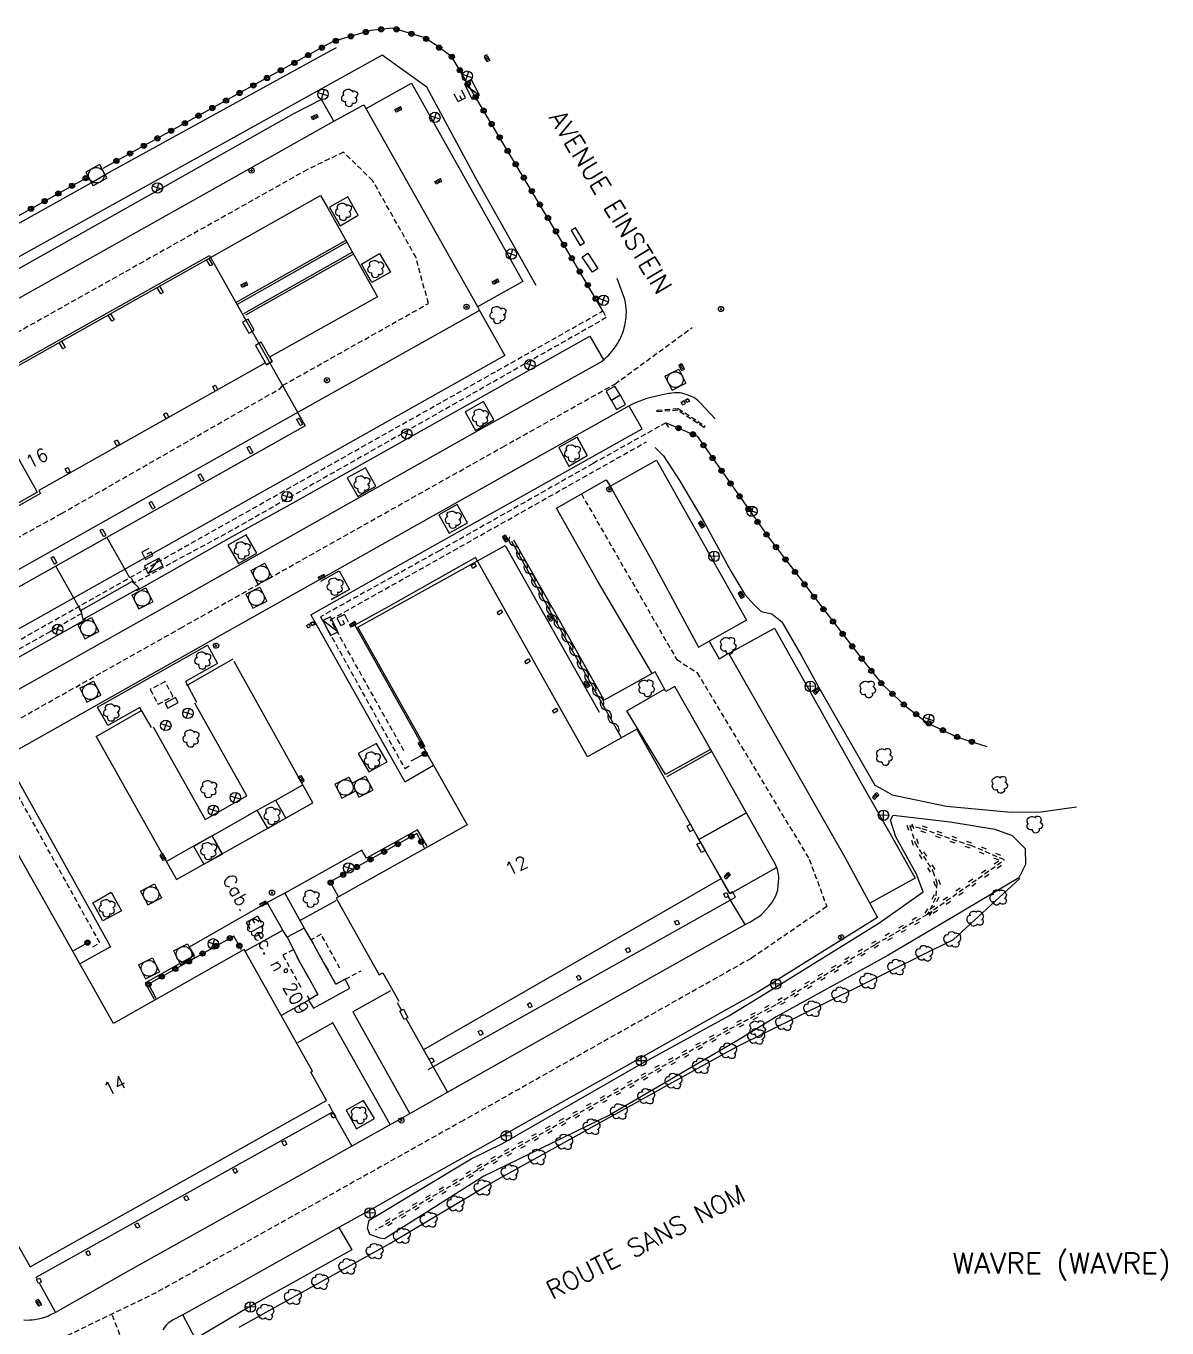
# Model space of a CAD drawing. Header units: millimetres. Extents: x 165000 to 165965, y 157641 to 157943.
# Drawn here: x 165322.6 to 165432.1, y 157757.3 to 157882.2 of the extents above; entities that cross this region are included whole.
import ezdxf
from ezdxf.enums import TextEntityAlignment as Align

# ---------------------------------------------------------------- set-up
doc = ezdxf.new("R2010")
doc.units = ezdxf.units.MM
doc.linetypes.add('DASHED', pattern=[0.75, 0.5, -0.25])
doc.layers.get('0').update_dxf_attribs({"linetype": 'CONTINUOUS'})
for name, color, linetype in [('W0001', 6, 'DASHED'), ('W0006', 2, 'CONTINUOUS'), ('W0008', 7, 'CONTINUOUS'), ('W0014', 7, 'CONTINUOUS'), ('W0015', 2, 'CONTINUOUS'), ('W0017', 7, 'CONTINUOUS'), ('W0100', 7, 'CONTINUOUS'), ('W0101', 7, 'CONTINUOUS'), ('W0105', 7, 'CONTINUOUS'), ('W0106', 7, 'CONTINUOUS'), ('W0112', 1, 'DASHED'), ('W0113', 2, 'DASHED'), ('W0211', 2, 'CONTINUOUS'), ('W0212', 2, 'CONTINUOUS'), ('W0213', 2, 'CONTINUOUS'), ('W0220', 5, 'DASHED'), ('W0221', 2, 'CONTINUOUS'), ('W0300', 7, 'CONTINUOUS'), ('W0302', 3, 'CONTINUOUS'), ('W0310', 3, 'CONTINUOUS'), ('W0322', 7, 'CONTINUOUS'), ('W0400', 7, 'CONTINUOUS'), ('W0420', 7, 'CONTINUOUS'), ('W0421', 7, 'CONTINUOUS'), ('W0425', 7, 'CONTINUOUS'), ('W0430', 7, 'CONTINUOUS'), ('W0431', 7, 'CONTINUOUS'), ('W0432', 7, 'CONTINUOUS'), ('W0469', 7, 'CONTINUOUS'), ('W0856', 7, 'CONTINUOUS'), ('W0980', 7, 'CONTINUOUS'), ('W0989', 7, 'CONTINUOUS'), ('W0991', 7, 'CONTINUOUS')]:
    doc.layers.add(name, color=color, linetype=linetype)
doc.styles.get("Standard").update_dxf_attribs({"font": 'romans.shx', "width": 0.85})

# ---------------------------------------------------------------- blocks, each defined once
blk = doc.blocks.new('T420')
for p, q in [((0.75, 0.75), (-0.75, 0.75)), ((-0.75, 0.75), (-0.75, -0.75)), ((0.75, 0.75), (0.75, -0.75)), ((0.75, -0.75), (-0.75, -0.75))]:
    blk.add_line(p, q)
blk.add_ellipse((0, 0), major_axis=(-0.53, 0.53), ratio=1, start_param=3.926991, end_param=10.210176)
blk = doc.blocks.new('T856')
for p, q in [((-0.125, 0), (0.125, 0)), ((0, 0.125), (0, -0.125))]:
    blk.add_line(p, q)
blk.add_ellipse((0, 0), major_axis=(-0.177, 0.177), ratio=1, start_param=3.9269908, end_param=10.2101761)
blk = doc.blocks.new('T300')
for p, q in [((-0.8, 0.51), (-0.86, 0.34)), ((-0.86, 0.34), (-0.86, 0.17)), ((-0.86, 0.17), (-0.74, 0.06)), ((-0.69, 0.63), (-0.8, 0.51)), ((-0.8, -0.06), (-0.74, 0.06)), ((-0.74, 0.06), (-0.69, 0.11)), ((-0.57, 0.69), (-0.69, 0.63)), ((-0.46, 0.69), (-0.57, 0.69)), ((-0.29, 0.63), (-0.46, 0.69)), ((-0.29, 0.63), (-0.17, 0.74)), ((-0.23, 0.57), (-0.29, 0.63)), ((-0.17, 0.74), (-0.06, 0.8)), ((-0.06, 0.8), (0.06, 0.8)), ((0.06, 0.8), (0.23, 0.74)), ((0.23, 0.74), (0.34, 0.63)), ((0.34, 0.63), (0.4, 0.51)), ((0.46, 0.46), (0.34, 0.46)), ((0.4, 0.51), (0.4, 0.46)), ((0.57, 0.4), (0.46, 0.46)), ((0.57, 0.4), (0.69, 0.29)), ((0.69, 0.29), (0.74, 0.17)), ((0.74, 0.06), (0.69, -0.17)), ((0.74, 0.17), (0.74, 0.06)), ((-0.8, -0.17), (-0.8, -0.06)), ((-0.8, -0.23), (-0.8, -0.17)), ((-0.74, -0.34), (-0.8, -0.23)), ((-0.69, -0.4), (-0.74, -0.34)), ((-0.51, -0.46), (-0.69, -0.4)), ((-0.4, -0.46), (-0.51, -0.46)), ((-0.4, -0.46), (-0.34, -0.46)), ((-0.34, -0.46), (-0.34, -0.4)), ((-0.34, -0.51), (-0.34, -0.46)), ((-0.29, -0.63), (-0.34, -0.51)), ((-0.17, -0.74), (-0.29, -0.63)), ((-0.06, -0.8), (-0.17, -0.74)), ((0.06, -0.8), (-0.06, -0.8)), ((0.17, -0.74), (0.06, -0.8)), ((0.23, -0.69), (0.17, -0.74)), ((0.29, -0.46), (0.23, -0.46)), ((0.29, -0.63), (0.23, -0.69)), ((0.46, -0.4), (0.29, -0.46)), ((0.34, -0.51), (0.29, -0.63)), ((0.34, -0.51), (0.34, -0.46)), ((0.57, -0.34), (0.46, -0.4)), ((0.63, -0.29), (0.57, -0.34)), ((0.69, -0.17), (0.63, -0.29))]:
    blk.add_line(p, q)
blk = doc.blocks.new('T432')
at = {"flags": 128}
for points in [[(-0.4, 2.1), (-0.4, 1.3)], [(-0.4, 1.3), (0.4, 1.3)], [(-0.39, 2.1), (0.41, 2.1)], [(0, 1.7), (0.4, 1.7)], [(0.4, 1.3), (0.4, 1.7)], [(0.8, 0.8), (-0.8, 0.8)], [(-0.8, 0.8), (-0.8, 0)], [(0.8, 0.8), (-0.8, 0)], [(-0.8, 0), (0.8, 0)], [(0.8, 0), (0.8, 0.8)]]:
    blk.add_lwpolyline(points, dxfattribs=at)
blk = doc.blocks.new('T400')
for p, q in [((-0.15, 0.3), (0.15, 0.3)), ((-0.15, -0.25), (-0.15, 0.3)), ((-0.15, 0.15), (0.15, 0.15)), ((-0.15, 0), (0.15, 0)), ((0.15, 0.3), (0.15, -0.25)), ((-0.15, -0.15), (0.15, -0.15)), ((-0.15, -0.25), (-0.15, -0.3)), ((-0.15, -0.3), (0.15, -0.3)), ((0.15, -0.3), (0.15, -0.25))]:
    blk.add_line(p, q)
blk = doc.blocks.new('T469')
at = {"color": 0, "linetype": 'Continuous', "flags": 128}
for points in [[(-0.35, 0.35), (0.35, -0.35)], [(-0.35, -0.35), (0.35, 0.35)]]:
    blk.add_lwpolyline(points, dxfattribs=at)
at = {"color": 0, "linetype": 'Continuous'}
blk.add_circle((0, 0), 0.5, dxfattribs=at)
blk = doc.blocks.new('T425')
for p, q in [((-0.15, 0.6), (0.15, 0.6)), ((-0.15, 0.6), (-0.15, 0.3)), ((-0.15, 0.3), (0.15, 0.3)), ((-0.15, 0.15), (0.15, 0.15)), ((-0.15, -0.15), (-0.15, 0.15)), ((0, 0.45), (0.15, 0.45)), ((0.15, 0.45), (0.15, 0.3)), ((0.15, 0.15), (0.15, -0.15)), ((0.15, -0.15), (-0.15, -0.15))]:
    blk.add_line(p, q)
blk.add_ellipse((0, 0), major_axis=(-0.106, 0.106), ratio=1, start_param=3.926991, end_param=10.210176)
blk = doc.blocks.new('T430')
at = {"flags": 128}
for points in [[(-0.4, 2.1), (0.4, 2.1)], [(-0.4, 2.1), (-0.4, 1.3)], [(-0.4, 1.7), (0, 1.7)], [(-0.4, 1.3), (0.4, 1.3)], [(0.8, 0.8), (-0.8, 0.8)], [(-0.8, 0.8), (-0.8, 0)], [(0.8, 0.8), (-0.8, 0)], [(-0.8, 0), (0.8, 0)], [(0.8, 0), (0.8, 0.8)]]:
    blk.add_lwpolyline(points, dxfattribs=at)
blk = doc.blocks.new('t220o')
at = {"color": 0, "linetype": 'Continuous'}
for p, q in [((-0.25, 0.25), (0.25, 0.25)), ((-0.25, -0.25), (0.25, -0.25))]:
    blk.add_line(p, q, dxfattribs=at)
blk = doc.blocks.new('t302o')
for p, q in [((-0.8, 0.51), (-0.86, 0.34)), ((-0.86, 0.34), (-0.86, 0.17)), ((-0.86, 0.17), (-0.74, 0.06)), ((-0.69, 0.63), (-0.8, 0.51)), ((-0.8, -0.06), (-0.74, 0.06)), ((-0.74, 0.06), (-0.69, 0.11)), ((-0.57, 0.69), (-0.69, 0.63)), ((-0.46, 0.69), (-0.57, 0.69)), ((-0.29, 0.63), (-0.46, 0.69)), ((-0.29, 0.63), (-0.17, 0.74)), ((-0.23, 0.57), (-0.29, 0.63)), ((-0.17, 0.74), (-0.06, 0.8)), ((-0.06, 0.8), (0.06, 0.8)), ((0.06, 0.8), (0.23, 0.74)), ((0.23, 0.74), (0.34, 0.63)), ((0.34, 0.63), (0.4, 0.51)), ((0.46, 0.46), (0.34, 0.46)), ((0.4, 0.51), (0.4, 0.46)), ((0.57, 0.4), (0.46, 0.46)), ((0.57, 0.4), (0.69, 0.29)), ((0.69, 0.29), (0.74, 0.17)), ((0.74, 0.06), (0.69, -0.17)), ((0.74, 0.17), (0.74, 0.06)), ((-0.8, -0.17), (-0.8, -0.06)), ((-0.8, -0.23), (-0.8, -0.17)), ((-0.74, -0.34), (-0.8, -0.23)), ((-0.69, -0.4), (-0.74, -0.34)), ((-0.51, -0.46), (-0.69, -0.4)), ((-0.4, -0.46), (-0.51, -0.46)), ((-0.4, -0.46), (-0.34, -0.46)), ((-0.34, -0.46), (-0.34, -0.4)), ((-0.34, -0.51), (-0.34, -0.46)), ((-0.29, -0.63), (-0.34, -0.51)), ((-0.17, -0.74), (-0.29, -0.63)), ((-0.06, -0.8), (-0.17, -0.74)), ((0.06, -0.8), (-0.06, -0.8)), ((0.17, -0.74), (0.06, -0.8)), ((0.23, -0.69), (0.17, -0.74)), ((0.29, -0.46), (0.23, -0.46)), ((0.29, -0.63), (0.23, -0.69)), ((0.46, -0.4), (0.29, -0.46)), ((0.34, -0.51), (0.29, -0.63)), ((0.34, -0.51), (0.34, -0.46)), ((0.57, -0.34), (0.46, -0.4)), ((0.63, -0.29), (0.57, -0.34)), ((0.69, -0.17), (0.63, -0.29))]:
    blk.add_line(p, q)
blk = doc.blocks.new('t310o')
at = {"color": 0, "linetype": 'Continuous'}
for centre, start, end in [((-0.5, 0.38), 216.8699, 323.1304), ((0.5, -0.37), 36.8699, 143.1303)]:
    blk.add_arc(centre, 0.625, start, end, dxfattribs=at)
blk = doc.blocks.new('t322o')
at = {"color": 0, "linetype": 'Continuous'}
for radius in [0.25, 0.15]:
    blk.add_circle((0, 0), radius, dxfattribs=at)

msp = doc.modelspace()

# ---------------------------------------------------------------- linework, layer by layer
at = {"layer": 'W0001'}
for points in [[(165304.63, 157823.6), (165326.03, 157835.44), (165326.03, 157835.44), (165347.02, 157847.44), (165347.29, 157847.75), (165357.73, 157853.62), (165361.24, 157855.6), (165360.06, 157860), (165355.89, 157867.4), (165353.09, 157870.12), (165349.63, 157868.45), (165320.68, 157852.18)], [(165296.11, 157801.91), (165304.51, 157806.1), (165317.6, 157813.29), (165337.46, 157824.45), (165345.91, 157829.2), (165368.36, 157841.83), (165379.13, 157847.87), (165386.55, 157853.29)], [(165375.92, 157837.33), (165385.06, 157821.45), (165387.01, 157820.19), (165397.78, 157802.28), (165399.45, 157797.73), (165392.2, 157792.76), (165379.81, 157785.79), (165364.6, 157777.22), (165350.81, 157769.49), (165335.13, 157760.69), (165326.63, 157756.59), (165315.98, 157753.95)], [(165332.73, 157753.85), (165330.88, 157758.64)]]:
    msp.add_lwpolyline(points, dxfattribs=at)
at = {"layer": 'W0006'}
for points in [[(165355.26, 157874.3), (165359.62, 157876.73), (165370.3, 157857.72), (165365.95, 157855.29)], [(165352.18, 157873.08), (165350.99, 157875.16), (165348.3, 157873.8), (165335.74, 157866.7), (165320.15, 157857.94), (165306.35, 157850.21), (165292.51, 157842.39), (165278.16, 157834.36), (165279.39, 157832.16)], [(165342.78, 157855.7), (165353.3, 157861.64)], [(165354.06, 157860.32), (165343.71, 157854.49)], [(165366.14, 157854.94), (165368.56, 157850.62), (165368.56, 157850.62), (165297.42, 157810.61), (165297.42, 157810.61), (165296.05, 157813.02), (165294, 157811.89)], [(165333.25, 157828.15), (165333.28, 157828.06), (165333.28, 157828.06), (165342.12, 157833.1), (165348.27, 157836.49), (165360.03, 157843.09), (165376.72, 157852.47), (165378.03, 157850.21)], [(165349.97, 157825.72), (165361.9, 157832.44), (165372.29, 157838.25), (165372.29, 157838.25), (165376.67, 157840.74), (165381.74, 157843.57), (165380.5, 157845.75)], [(165378.68, 157838.07), (165383.12, 157840.56), (165386.89, 157833.84), (165391.75, 157825.21), (165388.19, 157823.21)], [(165360.93, 157813.08), (165354.48, 157824.54), (165368.6, 157832.39), (165377.62, 157816.39)], [(165382.7, 157820.11), (165378.12, 157817.55), (165373.49, 157825.75), (165369.45, 157832.88)], [(165303.27, 157808.25), (165301.96, 157810.62), (165315.22, 157817.89), (165319.02, 157820.02), (165320.58, 157820.89), (165328.36, 157825.29), (165328.32, 157825.38)], [(165390.04, 157822.02), (165394.44, 157824.46), (165403.09, 157809.03), (165405.52, 157804.79), (165407.93, 157800.46), (165403.58, 157798.08)], [(165342.48, 157821.48), (165338.12, 157818.99)], [(165388.31, 157812.8), (165383.98, 157810.4), (165380.29, 157816.51), (165383.9, 157818.59)], [(165329.36, 157814.07), (165333.73, 157816.56)], [(165346.6, 157807.95), (165349.21, 157809.42)], [(165394.6, 157801.44), (165390.19, 157798.95), (165387.18, 157804.18), (165391.75, 157806.72), (165387.18, 157804.18), (165386.96, 157804.59)], [(165338.71, 157803.54), (165336.12, 157802.06)], [(165360.79, 157784.02), (165389.32, 157800.43)], [(165391.62, 157796.02), (165390.02, 157798.68)], [(165358.24, 157788.55), (165358.67, 157787.78)], [(165361.32, 157783.08), (165359.11, 157786.99)], [(165363.09, 157779.95), (165361.52, 157782.73)], [(165353.91, 157774.79), (165352.4, 157777.45), (165351.68, 157778.78)], [(165323.72, 157761.98), (165323.61, 157762.17), (165352.08, 157778.04)], [(165352.65, 157766.96), (165353.9, 157764.8), (165344, 157759.3), (165338.9, 157756.28), (165337.67, 157758.56)], [(165325.48, 157758.84), (165323.92, 157761.62)]]:
    msp.add_lwpolyline(points, dxfattribs=at)
for points in [[(165365.75, 157843.43), (165367.52, 157844.43), (165366.53, 157846.19), (165364.76, 157845.2)], [(165356.2, 157838.06), (165355.2, 157839.84), (165353.45, 157838.87), (165354.46, 157837.09)], [(165343.01, 157830.65), (165344.78, 157831.66), (165343.75, 157833.41), (165342.01, 157832.42)]]:
    msp.add_lwpolyline(points, close=True, dxfattribs=at)
at = {"layer": 'W0008'}
for points in [[(165320.99, 157855.58), (165341.05, 157866.82), (165352.18, 157873.08), (165355.04, 157874.65), (165365.95, 157855.3), (165366.14, 157854.94), (165348.54, 157845.03), (165328.02, 157833.51), (165310.6, 157823.72)], [(165320.38, 157848.78), (165327.76, 157852.95), (165339.59, 157859.6), (165350.9, 157865.97), (165351.59, 157864.75), (165355.65, 157857.5), (165356.35, 157856.25), (165346, 157850.44), (165346.24, 157850.03), (165345.72, 157849.73), (165345.62, 157849.9), (165323.86, 157837.65), (165324.03, 157837.37), (165317.18, 157833.54)], [(165316.29, 157815.43), (165335.04, 157825.95), (165335.04, 157825.95), (165344.5, 157831.29), (165366.03, 157843.4), (165377.76, 157849.98), (165377.93, 157850.1), (165378.09, 157850.23), (165378.24, 157850.37), (165378.39, 157850.51), (165378.54, 157850.65), (165378.68, 157850.8), (165378.81, 157850.95), (165378.94, 157851.11), (165379.07, 157851.28), (165379.19, 157851.44), (165379.3, 157851.61), (165379.41, 157851.79), (165379.51, 157851.97), (165379.6, 157852.15), (165379.69, 157852.33), (165379.77, 157852.52), (165379.85, 157852.71), (165379.92, 157852.9), (165379.98, 157853.09), (165380.03, 157853.28), (165380.08, 157853.48), (165380.13, 157853.68), (165380.16, 157853.88), (165380.19, 157854.08), (165380.22, 157854.28), (165380.23, 157854.48), (165380.24, 157854.81), (165380.22, 157855.13), (165380.19, 157855.45), (165380.16, 157855.66), (165380.11, 157855.87), (165380.04, 157856.08), (165379.36, 157858)], [(165388.76, 157844.53), (165387.34, 157846.04), (165387.12, 157846.25), (165386.89, 157846.46), (165386.8, 157846.53), (165386.71, 157846.58), (165386.4, 157846.72), (165386.08, 157846.84), (165385.76, 157846.94), (165385.57, 157846.99), (165385.38, 157847.02), (165385.18, 157847.02), (165384.84, 157847.02), (165384.61, 157847), (165384.44, 157846.98), (165384.26, 157846.95), (165383.41, 157846.76), (165382.57, 157846.57), (165382.21, 157846.48), (165381.86, 157846.37), (165381.52, 157846.24), (165381.17, 157846.1), (165380.83, 157845.94), (165380.5, 157845.77), (165370.68, 157840.27), (165360.16, 157834.37), (165339.87, 157822.94), (165318.91, 157811.15)], [(165322.43, 157758.09), (165322.79, 157758.07), (165323.01, 157758.08), (165323.24, 157758.09), (165323.47, 157758.12), (165323.81, 157758.17), (165324.14, 157758.25), (165324.44, 157758.33), (165324.72, 157758.44), (165324.81, 157758.47), (165324.97, 157758.56), (165325.49, 157758.84), (165332.48, 157762.8), (165348.96, 157772.01), (165353.92, 157774.79), (165358.55, 157777.37), (165363.06, 157779.92), (165378.56, 157788.67), (165391.64, 157796.02), (165392.07, 157796.24), (165392.34, 157796.39), (165392.6, 157796.55), (165392.86, 157796.72), (165393.01, 157796.83), (165393.16, 157796.95), (165393.29, 157797.08), (165393.6, 157797.41), (165393.9, 157797.75), (165394.18, 157798.11), (165394.32, 157798.32), (165394.45, 157798.54), (165394.57, 157798.77), (165394.65, 157798.96), (165394.71, 157799.16), (165394.75, 157799.36), (165394.8, 157799.72), (165394.84, 157800.08), (165394.86, 157800.45), (165394.86, 157800.63), (165394.84, 157800.81), (165394.81, 157800.98), (165394.77, 157801.16), (165394.69, 157801.39), (165394.6, 157801.63), (165394.5, 157801.85), (165394.38, 157802.07), (165388.42, 157812.61), (165384.89, 157818.86), (165384.02, 157818.38), (165382.99, 157820.27), (165382.7, 157820.11), (165377.47, 157828.99), (165373.53, 157835.97), (165378.31, 157838.68), (165378.68, 157838.07), (165382.65, 157831), (165387.14, 157822.63), (165388.19, 157823.21), (165389.13, 157821.52), (165390.03, 157822.04), (165401.18, 157802.48), (165404.33, 157796.7), (165395.07, 157790.92), (165394.39, 157790.48), (165392.77, 157789.5), (165389.76, 157787.8), (165381.05, 157782.92), (165368.62, 157775.91), (165366.14, 157774.53), (165359.01, 157770.53), (165355.53, 157768.55), (165352.66, 157766.96), (165342.86, 157761.44), (165337.67, 157758.56), (165336.77, 157758.09), (165336.6, 157757.99), (165336.44, 157757.88), (165336.29, 157757.76), (165336.19, 157757.68), (165336.1, 157757.58), (165336.01, 157757.48), (165335.89, 157757.31), (165335.78, 157757.14)], [(165329.35, 157814.11), (165337.09, 157800.33), (165350.17, 157807.7), (165342.6, 157821.26)]]:
    msp.add_lwpolyline(points, dxfattribs=at)
at = {"layer": 'W0014'}
for points in [[(165352.77, 157863.06), (165354.5, 157864.06), (165353.52, 157865.84), (165351.75, 157864.84)], [(165357.61, 157858.6), (165355.81, 157857.6), (165354.81, 157859.38), (165356.56, 157860.39)], [(165363.25, 157833.56), (165365, 157834.54), (165364, 157836.32), (165362.25, 157835.33)], [(165356.27, 157813.4), (165354.51, 157812.41), (165355.52, 157810.65), (165357.28, 157811.64)], [(165346.58, 157807.95), (165347.57, 157806.22), (165345.83, 157805.23), (165344.83, 157806.98), (165346.58, 157807.95)], [(165330.02, 157796.36), (165329.04, 157798.11), (165330.8, 157799.11), (165331.79, 157797.34)], [(165353.35, 157778.19), (165354.33, 157776.42), (165356.07, 157777.39), (165355.03, 157779.12)]]:
    msp.add_lwpolyline(points, close=True, dxfattribs=at)
for points in [[(165342.93, 157855.54), (165353.41, 157861.47)], [(165353.95, 157860.51), (165343.52, 157854.62)], [(165375.51, 157842.78), (165376.48, 157841.01), (165375.52, 157842.77), (165373.75, 157841.77), (165374.71, 157840), (165376.48, 157841.01)], [(165350.92, 157828.95), (165352.68, 157829.95), (165353.68, 157828.16), (165351.93, 157827.19)], [(165353.68, 157828.16), (165351.93, 157827.18)], [(165349.97, 157825.72), (165358.98, 157809.72), (165361.74, 157811.3)], [(165334.67, 157814.91), (165333.57, 157816.83), (165330.48, 157815.12), (165329.93, 157816.09), (165329.5, 157816.88), (165340.06, 157822.82), (165340.06, 157822.82), (165341.02, 157821.05), (165337.94, 157819.32), (165338.98, 157817.36)], [(165338.12, 157818.99), (165338.04, 157819.14)], [(165321.84, 157809.86), (165330.75, 157793.89), (165327.88, 157792.28)], [(165340.49, 157804.54), (165344.83, 157806.98)], [(165361.12, 157803.52), (165360.21, 157805.1), (165355.32, 157802.37), (165354.87, 157803.16), (165347.46, 157799.02), (165345.79, 157798.12), (165338.3, 157793.85), (165338.76, 157793.05), (165334.09, 157790.42), (165334.08, 157790.42), (165334.95, 157788.84)], [(165340.49, 157804.54), (165338.72, 157803.54), (165339.69, 157801.81), (165341.47, 157802.78), (165340.49, 157804.54)], [(165338.73, 157803.54), (165340.28, 157804.44)], [(165340.69, 157804.22), (165341.45, 157802.8), (165340.65, 157802.33)], [(165347.46, 157799.02), (165348.51, 157797.1), (165349.31, 157795.67), (165347.68, 157794.79), (165347.28, 157795.48), (165345.79, 157798.12)], [(165348.91, 157796.39), (165352.41, 157798.31)], [(165343.69, 157793.5), (165347.28, 157795.48)], [(165357.6, 157789.66), (165353.98, 157787.64), (165359.42, 157777.91)], [(165357.56, 157776.83), (165352.07, 157786.57), (165348.67, 157784.66)]]:
    msp.add_lwpolyline(points, dxfattribs=at)
at = {"layer": 'W0015'}
msp.add_lwpolyline([(165334.84, 157814.98), (165339.82, 157806.08), (165343.82, 157808.35), (165343.82, 157808.35), (165338.85, 157817.26)], dxfattribs=at)
at = {"layer": 'W0017'}
for points in [[(165330.4, 157833.15), (165332.56, 157829.3)], [(165327.9, 157826.13), (165325.5, 157830.4)], [(165388.42, 157812.61), (165384.11, 157810.2), (165384.11, 157810.2)]]:
    msp.add_lwpolyline(points, dxfattribs=at)
at = {"layer": 'W0100'}
for points in [[(165340.19, 157859.93), (165340.54, 157859.32), (165340.31, 157859.2), (165339.97, 157859.8)], [(165335.46, 157857.26), (165335.8, 157856.65), (165335.58, 157856.52), (165335.23, 157857.13)], [(165330.76, 157854.62), (165331.1, 157854.02), (165330.87, 157853.89), (165330.53, 157854.49)], [(165344.02, 157852.75), (165344.54, 157853.04), (165343.95, 157854.1), (165343.42, 157853.82)], [(165326.05, 157851.98), (165326.39, 157851.38), (165326.17, 157851.25), (165325.83, 157851.85)], [(165345.72, 157849.73), (165346.24, 157850.03), (165345.19, 157851.88), (165344.67, 157851.58)], [(165340.82, 157847.74), (165341.04, 157847.33), (165341.03, 157847.31), (165340.92, 157847.25), (165340.8, 157847.19), (165340.78, 157847.19), (165340.56, 157847.6), (165340.57, 157847.62), (165340.68, 157847.69), (165340.79, 157847.75)], [(165336.11, 157845.1), (165336.33, 157844.69), (165336.32, 157844.67), (165336.21, 157844.6), (165336.1, 157844.54), (165336.07, 157844.55), (165335.85, 157844.96), (165335.86, 157844.98), (165335.97, 157845.04), (165336.09, 157845.1)], [(165348.61, 157844.46), (165348.62, 157844.49), (165348.71, 157844.54), (165348.81, 157844.6), (165348.83, 157844.59), (165349, 157844.3), (165349.17, 157844.01), (165349.16, 157843.99), (165349.06, 157843.93), (165348.97, 157843.88), (165348.94, 157843.88)], [(165331.38, 157842.5), (165331.6, 157842.09), (165331.6, 157842.07), (165331.48, 157842), (165331.37, 157841.94), (165331.35, 157841.95), (165331.13, 157842.36), (165331.13, 157842.38), (165331.25, 157842.44), (165331.36, 157842.5)], [(165343.86, 157841.76), (165343.87, 157841.79), (165343.96, 157841.84), (165344.05, 157841.9), (165344.08, 157841.89), (165344.25, 157841.6), (165344.41, 157841.31), (165344.4, 157841.29), (165344.31, 157841.23), (165344.22, 157841.18), (165344.19, 157841.19)], [(165326.66, 157839.87), (165326.88, 157839.46), (165326.87, 157839.44), (165326.76, 157839.37), (165326.65, 157839.31), (165326.62, 157839.32), (165326.4, 157839.73), (165326.41, 157839.75), (165326.52, 157839.81), (165326.64, 157839.87)], [(165339.15, 157839.12), (165339.16, 157839.15), (165339.25, 157839.2), (165339.35, 157839.26), (165339.37, 157839.25), (165339.54, 157838.96), (165339.71, 157838.67), (165339.7, 157838.65), (165339.6, 157838.59), (165339.51, 157838.54), (165339.48, 157838.54)], [(165334.45, 157836.47), (165334.46, 157836.49), (165334.55, 157836.55), (165334.65, 157836.6), (165334.67, 157836.59), (165334.84, 157836.31), (165335.01, 157836.02), (165335, 157835.99), (165334.91, 157835.94), (165334.81, 157835.88), (165334.79, 157835.89)], [(165329.74, 157833.82), (165329.74, 157833.85), (165329.84, 157833.9), (165329.93, 157833.96), (165329.96, 157833.95), (165330.13, 157833.66), (165330.29, 157833.37), (165330.28, 157833.35), (165330.19, 157833.29), (165330.1, 157833.24), (165330.07, 157833.24)], [(165325.04, 157831.18), (165325.05, 157831.2), (165325.14, 157831.26), (165325.23, 157831.31), (165325.26, 157831.31), (165325.43, 157831.02), (165325.59, 157830.73), (165325.58, 157830.7), (165325.49, 157830.65), (165325.4, 157830.59), (165325.37, 157830.6)], [(165365.49, 157830.19), (165365.33, 157830.46), (165365.68, 157830.67), (165365.84, 157830.41)], [(165368, 157825.73), (165367.84, 157826), (165368.19, 157826.21), (165368.35, 157825.95)], [(165370.65, 157821.02), (165370.49, 157821.29), (165370.84, 157821.5), (165371, 157821.24)], [(165373.31, 157816.3), (165373.14, 157816.56), (165373.49, 157816.78), (165373.66, 157816.51)], [(165330.83, 157767.54), (165347.4, 157776.85), (165351.46, 157779.13), (165349.95, 157781.84), (165350.11, 157781.94), (165349.74, 157782.61), (165343.56, 157793.62), (165331.02, 157786.53), (165320.25, 157805.66), (165308.69, 157799.19), (165319.46, 157780.05), (165314.75, 157777.4), (165320.86, 157766.49), (165321.31, 157765.68), (165321.55, 157765.82), (165323.04, 157763.16)], [(165386.32, 157804.93), (165386.66, 157805.11), (165386.38, 157805.65), (165386.04, 157805.46)], [(165387.01, 157803.71), (165387.36, 157803.9), (165387.79, 157803.11), (165387.44, 157802.92)], [(165389.57, 157798.96), (165389.84, 157799.1), (165390.03, 157798.74), (165389.76, 157798.59)], [(165384.85, 157796.31), (165385.13, 157796.45), (165385.32, 157796.09), (165385.05, 157795.94)], [(165380.15, 157793.66), (165380.43, 157793.81), (165380.62, 157793.45), (165380.35, 157793.3)], [(165375.44, 157791.02), (165375.72, 157791.16), (165375.91, 157790.8), (165375.64, 157790.66)], [(165370.74, 157788.38), (165371.02, 157788.52), (165371.21, 157788.16), (165370.94, 157788.01)], [(165358.5, 157787.69), (165358.85, 157787.88), (165359.28, 157787.09), (165358.93, 157786.9)], [(165366.03, 157785.74), (165366.3, 157785.88), (165366.5, 157785.52), (165366.22, 157785.38)], [(165361.32, 157783.09), (165361.59, 157783.24), (165361.78, 157782.87), (165361.51, 157782.73)], [(165351.89, 157777.79), (165352.16, 157777.94), (165352.36, 157777.58), (165352.08, 157777.43)], [(165347.19, 157775.16), (165347.46, 157775.3), (165347.66, 157774.94), (165347.38, 157774.79)], [(165342.47, 157772.5), (165342.75, 157772.64), (165342.94, 157772.28), (165342.67, 157772.14)], [(165337.78, 157769.87), (165338.06, 157770.01), (165338.25, 157769.65), (165337.98, 157769.5)], [(165333.09, 157767.23), (165333.37, 157767.38), (165333.56, 157767.02), (165333.28, 157766.87)], [(165328.37, 157764.59), (165328.65, 157764.73), (165328.84, 157764.37), (165328.57, 157764.22)], [(165323.66, 157761.95), (165323.94, 157762.1), (165324.13, 157761.74), (165323.85, 157761.59)]]:
    msp.add_lwpolyline(points, close=True, dxfattribs=at)
for points in [[(165311.93, 157843.2), (165319.23, 157847.3), (165321.59, 157843.08), (165320.84, 157842.64), (165323.49, 157837.92), (165323.72, 157837.49), (165323.67, 157837.46), (165317.23, 157833.82), (165317.21, 157833.85), (165311.95, 157843.17), (165311.93, 157843.2)], [(165361.07, 157812.49), (165364.96, 157805.58), (165352.41, 157798.55), (165355.97, 157792.16), (165356.51, 157791.2), (165356.86, 157791.37), (165358.41, 157788.67)]]:
    msp.add_lwpolyline(points, dxfattribs=at)
at = {"layer": 'W0101'}
msp.add_lwpolyline([(165340.24, 157860.2), (165349.42, 157843.87), (165330.12, 157833), (165306.46, 157819.72), (165297.27, 157836.05)], close=True, dxfattribs=at)
msp.add_lwpolyline([(165361.23, 157782.11), (165390.69, 157798.64), (165390.43, 157799.15), (165390.12, 157798.98), (165381.24, 157814.77), (165376.51, 157812.1), (165365.77, 157831.23), (165364.88, 157830.71), (165357.38, 157826.51), (165354.19, 157824.74), (165361.07, 157812.49)], dxfattribs=at)
at = {"layer": 'W0105'}
msp.add_lwpolyline([(165349.98, 157794.56), (165349.31, 157795.67), (165347.68, 157794.79), (165348.29, 157793.61), (165348.86, 157792.5), (165349.61, 157791.17), (165350.1, 157790.3), (165350.65, 157789.29), (165349.84, 157788.83), (165349.74, 157788.77), (165350.21, 157787.98), (165353.69, 157789.92), (165353.25, 157790.77), (165352.35, 157790.3), (165351.37, 157792.06), (165351.37, 157792.06), (165350.44, 157793.73)], close=True, dxfattribs=at)
at = {"layer": 'W0106'}
msp.add_lwpolyline([(165327.9, 157826.14), (165328.08, 157825.27), (165328.08, 157825.27), (165333.48, 157828.28), (165332.83, 157828.93)], close=True, dxfattribs=at)
at = {"layer": 'W0112'}
for points in [[(165377.98, 157854.88), (165378.31, 157854.24), (165341.77, 157833.49), (165333.01, 157828.77), (165332.7, 157829.35)], [(165383.18, 157845.37), (165383.18, 157845.37), (165385.21, 157845.52), (165387.76, 157843.86), (165387.67, 157843.71), (165385.16, 157845.35), (165383.19, 157845.2)], [(165383.19, 157845.2), (165383.18, 157845.37)], [(165384.3, 157843.69), (165384.02, 157844.15), (165377.04, 157840.25), (165362.33, 157831.9), (165350.9, 157825.54), (165358.98, 157810.97), (165359.6, 157811.34)], [(165327.67, 157826.48), (165327.99, 157825.87), (165324.98, 157824.12), (165314.23, 157818.08), (165298.26, 157809.15), (165297.94, 157809.77)], [(165329.05, 157793.89), (165329.72, 157794.26), (165321.56, 157808.97), (165319.72, 157807.92), (165319.72, 157807.92), (165318.43, 157807.24), (165318.43, 157807.24), (165307.29, 157801.03), (165304.64, 157799.6), (165305, 157798.88)], [(165352.76, 157791.82), (165350.94, 157795.08), (165349.98, 157794.56)], [(165348.29, 157793.61), (165347.29, 157793.07), (165349.11, 157789.81)]]:
    msp.add_lwpolyline(points, dxfattribs=at)
msp.add_lwpolyline([(165334.56, 157818.56), (165335.31, 157817.15), (165336.74, 157817.92), (165335.98, 157819.33)], close=True, dxfattribs=at)
at = {"layer": 'W0113'}
for points in [[(165297.94, 157809.77), (165310.4, 157816.78), (165367.85, 157849.15), (165377.98, 157854.88)], [(165358.89, 157812.68), (165351.86, 157825.25), (165382.18, 157842.34)], [(165349.84, 157788.83), (165350.65, 157789.29), (165350.12, 157790.26), (165349.61, 157791.17), (165348.86, 157792.5), (165348.29, 157793.61)], [(165349.98, 157794.56), (165350.44, 157793.73), (165351.37, 157792.06), (165352.35, 157790.3), (165353.25, 157790.77), (165354.79, 157791.57)]]:
    msp.add_lwpolyline(points, dxfattribs=at)
at = {"layer": 'W0211'}
msp.add_lwpolyline([(165263.64, 157828.66), (165268.5, 157832.85), (165272.08, 157835.56), (165284.12, 157842.24), (165285.44, 157842.94), (165292.13, 157846.71), (165310.66, 157857), (165328.88, 157867.18), (165330.31, 157868), (165351.17, 157879.5), (165352.43, 157880.17)], dxfattribs=at)
at = {"layer": 'W0212'}
msp.add_lwpolyline([(165383, 157841.77), (165383.79, 157840.98), (165385.32, 157838.63), (165387.67, 157834.68), (165390.26, 157829.92), (165391.61, 157827.68), (165392.54, 157826.67), (165393.18, 157826.04), (165394.19, 157825.84), (165395.14, 157825.05), (165397.05, 157821.81), (165398.7, 157818.75), (165404.06, 157809.4), (165404.85, 157808.97), (165405.74, 157808.46), (165410.94, 157807.36), (165417.15, 157806.79), (165419.99, 157806.82), (165423.41, 157807.3)], dxfattribs=at)
at = {"layer": 'W0213'}
msp.add_lwpolyline([(165371.59, 157857.34), (165365.97, 157867.27), (165361.09, 157876.35), (165356.82, 157879.41), (165320.52, 157859.28), (165305.96, 157851.03), (165291.83, 157843.27), (165278.62, 157835.73), (165276.91, 157834.61), (165276.27, 157833.13), (165272.33, 157828.42), (165269.52, 157824.27), (165267.82, 157822.04)], dxfattribs=at)
at = {"layer": 'W0220'}
msp.add_lwpolyline([(165409.09, 157796.98), (165416.5, 157802.22), (165413.39, 157803.55), (165410.51, 157804.52), (165408.49, 157805.24), (165407.43, 157805.47), (165407.93, 157803.84), (165409.63, 157801.14), (165410.03, 157800), (165409.89, 157798.56), (165409.24, 157797.24), (165409.09, 157796.98), (165404.09, 157794.08), (165394.56, 157788.3), (165389.96, 157785.87), (165365.81, 157772.45), (165365.95, 157772.45), (165356.15, 157766.68)], dxfattribs=at)
at = {"layer": 'W0221'}
msp.add_lwpolyline([(165357.04, 157765.87), (165356.63, 157765.91), (165355.63, 157766.28), (165355.4, 157766.87), (165355.57, 157767.66), (165365.33, 157773.53), (165368.34, 157775.02), (165381.43, 157782.53), (165390.05, 157787.25), (165393.92, 157789.62), (165404.46, 157796.15), (165408.7, 157799.15), (165408.08, 157800.86), (165406.07, 157804.44), (165405.57, 157806.04), (165405.84, 157806.5), (165411.31, 157805.86), (165415.57, 157805.15), (165417.25, 157804.57), (165418.48, 157803.31), (165418.51, 157801.79), (165417.9, 157800.48), (165411.49, 157796.69), (165405.26, 157793), (165394.61, 157787.15), (165391.05, 157784.98), (165378.62, 157777.72), (165366.57, 157771.86)], close=True, dxfattribs=at)
at = {"layer": 'W0302'}
msp.add_lwpolyline([(165343.09, 157757.37), (165357.54, 157765.4), (165367.31, 157771.22), (165390.81, 157784.29), (165411.62, 157794.58), (165417.99, 157800.44)], dxfattribs=at)
at = {"layer": 'W0310'}
msp.add_lwpolyline([(165379.75, 157814), (165373.2, 157825.58), (165369.26, 157832.78)], dxfattribs=at)
at = {"layer": 'W0322'}
for points in [[(165377.98, 157854.88), (165374.82, 157860.28), (165366.73, 157873.79), (165366.73, 157873.79), (165363.5, 157879.26), (165361.91, 157880.41), (165360.84, 157881.11), (165357.81, 157882.02), (165355.72, 157881.79), (165352.12, 157880.73), (165350.87, 157880.06), (165330, 157868.55)], [(165328.56, 157867.73), (165310.35, 157857.56), (165291.82, 157847.27), (165285.13, 157843.5)], [(165384.06, 157844.15), (165387.02, 157842.87), (165393.83, 157833.22), (165397.52, 157828.4), (165399.26, 157826.11), (165402.93, 157821.37), (165404.76, 157819.07), (165406.96, 157817.03), (165409.1, 157815.38), (165411.99, 157814), (165414.81, 157813.09)], [(165361.07, 157812.49), (165359.56, 157811.7)], [(165360.86, 157803.39), (165360.13, 157804.76), (165351.83, 157800.1), (165352.58, 157798.7)], [(165343.32, 157793.6), (165342.57, 157794.91), (165334.38, 157790.3), (165335.09, 157788.94)], [(165327.23, 157793.53), (165328.73, 157794.38)]]:
    msp.add_lwpolyline(points, dxfattribs=at)
at = {"layer": 'W0421'}
for points in [[(165375.81, 157861.17), (165376.21, 157861.44), (165375.35, 157862.87), (165374.93, 157862.61)], [(165375.99, 157860.06), (165376.53, 157860.42), (165377.51, 157858.95), (165376.97, 157858.59)], [(165379.14, 157847.68), (165378.29, 157847.19), (165378.78, 157846.34), (165379.64, 157846.84)], [(165379.66, 157846.79), (165378.81, 157846.29), (165379.3, 157845.43), (165380.15, 157845.92)]]:
    msp.add_lwpolyline(points, close=True, dxfattribs=at)
msp.add_lwpolyline([(165337.24, 157817.32), (165336.99, 157817.79), (165335.98, 157817.26), (165336.23, 157816.79), (165337.23, 157817.32)], dxfattribs=at)
at = {"layer": 'W0431'}
msp.add_lwpolyline([(165347.13, 157787.3), (165349.84, 157788.83), (165349.65, 157789.19)], dxfattribs=at)

# ---------------------------------------------------------------- block references
at = {"layer": 'W0220'}
for p, rotation in [((165407.46, 157805.38), 287.1304299782249), ((165408.8, 157805.13), 160.3668183318855), ((165410.21, 157804.63), 160.3668183318855), ((165407.9, 157803.95), 287.1304299782249), ((165411.63, 157804.14), 161.2609897796546), ((165413.05, 157803.66), 161.2609897796546), ((165414.44, 157803.1), 156.7936116962336), ((165408.67, 157802.66), 302.1148657447878), ((165415.82, 157802.51), 156.7936116962336), ((165415.87, 157801.77), 35.22439554461727), ((165409.47, 157801.39), 302.1148657447878), ((165414.65, 157800.91), 35.22439554461727), ((165410.03, 157800.01), 289.5535127198702), ((165413.42, 157800.04), 35.22439554461727), ((165409.87, 157798.52), 243.7845528804727), ((165410.97, 157798.31), 35.22439554461727), ((165412.2, 157799.18), 35.22439554461727), ((165409.2, 157797.18), 239.0794964811393), ((165409.74, 157797.45), 35.22439554461727), ((165406.69, 157795.59), 210.1321169303951), ((165407.98, 157796.34), 210.1321169303951), ((165405.39, 157794.84), 210.1321169303951), ((165402.81, 157793.31), 211.225264247641), ((165404.09, 157794.09), 210.1321169303951), ((165400.24, 157791.75), 211.225264247641), ((165401.53, 157792.53), 211.225264247641), ((165398.96, 157790.98), 211.225264247641), ((165396.4, 157789.42), 211.225264247641), ((165397.68, 157790.2), 211.225264247641), ((165395.11, 157788.64), 211.225264247641), ((165392.48, 157787.21), 207.8712615482044), ((165393.81, 157787.91), 207.8712615482044), ((165389.83, 157785.8), 209.077945771783), ((165391.15, 157786.51), 207.8712615482044), ((165387.21, 157784.34), 209.077945771783), ((165388.52, 157785.07), 209.077945771783), ((165385.9, 157783.61), 209.077945771783), ((165383.28, 157782.16), 209.077945771783), ((165384.59, 157782.89), 209.077945771783), ((165380.65, 157780.7), 209.077945771783), ((165381.96, 157781.43), 209.077945771783), ((165379.34, 157779.97), 209.077945771783), ((165376.72, 157778.51), 209.077945771783), ((165378.03, 157779.24), 209.077945771783), ((165374.1, 157777.05), 209.077945771783), ((165375.41, 157777.78), 209.077945771783), ((165371.48, 157775.6), 209.077945771783), ((165372.79, 157776.32), 209.077945771783), ((165370.17, 157774.87), 209.077945771783), ((165367.54, 157773.41), 209.077945771783), ((165368.86, 157774.14), 209.077945771783), ((165365.2, 157772.01), 210.4466961632888), ((165366.23, 157772.68), 209.077945771783), ((165363.9, 157771.24), 210.4466961632888), ((165361.32, 157769.72), 210.4466961632888), ((165362.61, 157770.48), 210.4466961632888), ((165358.73, 157768.2), 210.4466961632888), ((165360.03, 157768.96), 210.4466961632888), ((165357.44, 157767.44), 210.4466961632888)]:
    msp.add_blockref('t220o', p, dxfattribs=dict(at, rotation=rotation))
at = {"layer": 'W0300'}
for p, rotation in [((165353.69, 157875.46), 116.9882023898124), ((165353.11, 157864.53), 116.9841296483261), ((165356.2, 157859.04), 116.9841296483261), ((165367.92, 157854.62), 116.9841296483261), ((165366.24, 157844.78), 116.9841296483261), ((165375.08, 157841.36), 116.9841296483261), ((165354.88, 157838.36), 116.9841296483261), ((165363.64, 157834.99), 116.9841296483261), ((165343.39, 157832.03), 116.9841296483261), ((165352.3, 157828.57), 116.9841296483261), ((165389.98, 157822.91), 136.6152602529214), ((165339.61, 157821.48), 116.9841296483261), ((165382.14, 157818.82), 136.6152602529214), ((165403.36, 157818.72), 136.6152602529214), ((165330.86, 157816.49), 116.9841296483261), ((165338.48, 157814), 116.9841296483261), ((165404.95, 157812.24), 136.6152602529214), ((165355.87, 157811.89), 116.9841296483261), ((165340.18, 157809.14), 116.9841296483261), ((165416.02, 157809.57), 136.6152602529214), ((165346.26, 157806.57), 116.9841296483261), ((165419.37, 157805.75), 136.6152602529214), ((165340.17, 157803.2), 116.9841296483261), ((165350.01, 157798.62), 116.9841296483261), ((165330.43, 157797.71), 116.9841296483261), ((165344.67, 157795.85), 116.9841296483261), ((165392.79, 157786.12), 136.6152602529214), ((165354.57, 157777.85), 136.6152602529214)]:
    msp.add_blockref('T300', p, dxfattribs=dict(at, rotation=rotation))
at = {"layer": 'W0302'}
for p, rotation in [((165416.03, 157798.64), 42.61631852776838), ((165413.82, 157796.61), 42.61631852776838), ((165411.61, 157794.58), 26.31027960996711), ((165408.92, 157793.25), 26.31027960996711), ((165406.24, 157791.92), 26.31027960996711), ((165403.55, 157790.59), 26.31027960996711), ((165400.86, 157789.26), 26.31027960996711), ((165398.17, 157787.93), 26.31027960996711), ((165395.48, 157786.6), 26.31027960996711), ((165392.79, 157785.27), 26.31027960996711), ((165390.12, 157783.9), 29.08269895762224), ((165387.5, 157782.45), 29.08269895762224), ((165384.87, 157780.99), 29.08269895762224), ((165382.25, 157779.53), 29.08269895762224), ((165379.63, 157778.07), 29.08269895762224), ((165377.01, 157776.61), 29.08269895762224), ((165374.39, 157775.15), 29.08269895762224), ((165371.77, 157773.7), 29.08269895762224), ((165369.14, 157772.24), 29.08269895762224), ((165366.54, 157770.76), 30.76233872166212), ((165363.96, 157769.22), 30.76233872166212), ((165361.38, 157767.69), 30.76233872166212), ((165358.8, 157766.15), 30.76233872166212), ((165356.2, 157764.66), 29.0831530260296), ((165353.58, 157763.2), 29.0831530260296), ((165350.96, 157761.74), 29.0831530260296), ((165348.34, 157760.28), 29.0831530260296), ((165345.71, 157758.83), 29.0831530260296)]:
    msp.add_blockref('t302o', p, dxfattribs=dict(at, rotation=rotation))
at = {"layer": 'W0310'}
for p, rotation in [((165369.51, 157832.33), 118.6575778070039), ((165370.23, 157831.01), 118.6575778070039), ((165370.95, 157829.7), 118.6575778070039), ((165371.66, 157828.38), 118.6575778070039), ((165372.38, 157827.06), 118.6575778070039), ((165373.1, 157825.75), 118.6575778070039), ((165373.84, 157824.44), 119.5040401471181), ((165374.58, 157823.14), 119.5040401471181), ((165375.32, 157821.83), 119.5040401471181), ((165376.06, 157820.52), 119.5040401471181), ((165376.79, 157819.22), 119.5040401471181), ((165377.53, 157817.91), 119.5040401471181), ((165378.27, 157816.61), 119.5040401471181), ((165379.01, 157815.3), 119.5040401471181)]:
    msp.add_blockref('t310o', p, dxfattribs=dict(at, rotation=rotation))
at = {"layer": 'W0322'}
for p, rotation in [((165356.71, 157881.9), 186.3040999210183), ((165358.19, 157881.91), 163.2816935651179), ((165352.36, 157880.8), 196.4119909803937), ((165353.8, 157881.23), 196.4119909803937), ((165355.24, 157881.65), 196.4119909803937), ((165359.62, 157881.48), 163.2816935651179), ((165361.03, 157880.99), 146.8552396675838), ((165349.7, 157879.42), 208.8647297753018), ((165351.02, 157880.14), 208.2518454095451), ((165362.27, 157880.15), 144.1060097506691), ((165363.49, 157879.27), 144.1060097506691), ((165347.08, 157877.97), 208.8647297753018), ((165348.39, 157878.69), 208.8647297753018), ((165364.26, 157877.98), 120.5637643742705), ((165345.76, 157877.24), 208.8647297753018), ((165365.02, 157876.69), 120.5637643742705), ((165343.13, 157875.8), 208.8647297753018), ((165344.45, 157876.52), 208.8647297753018), ((165340.51, 157874.35), 208.8647297753018), ((165341.82, 157875.07), 208.8647297753018), ((165365.78, 157875.4), 120.5637643742705), ((165339.19, 157873.62), 208.8647297753018), ((165366.54, 157874.11), 120.5637643742705), ((165336.57, 157872.17), 208.8647297753018), ((165337.88, 157872.9), 208.8647297753018), ((165367.31, 157872.82), 120.89854557083), ((165333.94, 157870.73), 208.8647297753018), ((165335.25, 157871.45), 208.8647297753018), ((165368.08, 157871.53), 120.89854557083), ((165331.31, 157869.28), 208.8647297753018), ((165332.63, 157870), 208.8647297753018), ((165368.85, 157870.24), 120.89854557083), ((165369.62, 157868.96), 120.89854557083), ((165327.05, 157866.89), 209.1794359568422), ((165328.36, 157867.62), 209.1794359568422), ((165370.39, 157867.67), 120.89854557083), ((165325.74, 157866.15), 209.1794359568422), ((165371.16, 157866.38), 120.89854557083), ((165323.12, 157864.69), 209.1794359568422), ((165324.43, 157865.42), 209.1794359568422), ((165371.93, 157865.09), 120.89854557083), ((165372.71, 157863.81), 120.89854557083), ((165373.48, 157862.52), 120.89854557083), ((165374.25, 157861.23), 120.89854557083), ((165375.01, 157859.94), 120.3853728874492), ((165375.77, 157858.65), 120.3853728874492), ((165376.53, 157857.36), 120.3853728874492), ((165377.29, 157856.06), 120.3853728874492), ((165385.24, 157843.64), 336.7078118763126), ((165386.62, 157843.05), 336.7078118763126), ((165387.63, 157842), 305.2084101717967), ((165388.5, 157840.78), 305.2084101717967), ((165389.36, 157839.55), 305.2084101717967), ((165390.23, 157838.33), 305.2084101717967), ((165391.09, 157837.1), 305.2084101717967), ((165391.95, 157835.88), 305.2084101717967), ((165392.82, 157834.65), 305.2084101717967), ((165393.68, 157833.43), 305.2084101717967), ((165394.59, 157832.23), 307.4430593975529), ((165395.5, 157831.04), 307.4430593975529), ((165396.41, 157829.85), 307.4430593975529), ((165397.32, 157828.66), 307.4430593975529), ((165398.23, 157827.46), 307.2937924348498), ((165399.14, 157826.27), 307.2937924348498), ((165400.06, 157825.08), 307.7273378824404), ((165400.98, 157823.9), 307.7273378824404), ((165401.89, 157822.71), 307.7273378824404), ((165402.81, 157821.52), 307.7273378824404), ((165403.74, 157820.35), 308.4521746555895), ((165404.68, 157819.17), 308.4521746555895), ((165405.76, 157818.14), 317.161916071595), ((165406.86, 157817.12), 317.161916071595), ((165408.04, 157816.19), 322.3934241350232), ((165409.25, 157815.31), 334.4855686386783), ((165410.6, 157814.66), 334.4855686386783), ((165411.96, 157814.02), 334.4855686386783), ((165413.38, 157813.55), 342.1604423478859), ((165360.89, 157812.39), 207.5665223739956), ((165359.61, 157804.47), 209.3359287305682), ((165356.99, 157803), 209.3359287305682), ((165358.3, 157803.73), 209.3359287305682), ((165360.55, 157803.97), 117.7824172183023), ((165355.69, 157802.26), 209.3359287305682), ((165353.07, 157800.79), 209.3359287305682), ((165354.38, 157801.53), 209.3359287305682), ((165351.87, 157800.03), 298.0748891578996), ((165328.53, 157794.27), 29.34864038442642), ((165342.19, 157794.7), 209.3840914886972), ((165339.58, 157793.23), 209.3840914886972), ((165340.89, 157793.96), 209.3840914886972), ((165343.1, 157793.99), 119.7109010940244), ((165336.97, 157791.76), 209.3840914886972), ((165338.27, 157792.49), 209.3840914886972), ((165335.66, 157791.02), 209.3840914886972), ((165334.39, 157790.27), 297.6460755897368)]:
    msp.add_blockref('t322o', p, dxfattribs=dict(at, rotation=rotation))
at = {"layer": 'W0400'}
for p, rotation in [((165366.86, 157879.11), 206.98416), ((165350.34, 157873.5), 116.9882023898124), ((165358.37, 157874.22), 116.9882023898124), ((165362.18, 157867.31), 116.9841296483261), ((165343.59, 157857.39), 116.9841296483261), ((165367.68, 157857.69), 116.9841296483261), ((165385.53, 157849.5), 27.75457751946356), ((165387.44, 157834.38), 211.5312370067591), ((165368.63, 157833.04), 212.0294791539155), ((165351.01, 157829.35), 116.9841296483261), ((165391.24, 157827.63), 211.7525318084014), ((165354.01, 157824.82), 119.5787505128777), ((165372.92, 157825.44), 209.6914417099985), ((165376.44, 157819.07), 208.1606472365402), ((165398.47, 157818.42), 136.6152602529214), ((165360.55, 157813.24), 211.8382780293259), ((165349.03, 157809.99), 30.53992822521888), ((165404.15, 157808.33), 136.6152602529214), ((165335.77, 157802.48), 208.6993029447137), ((165389.92, 157800.68), 136.6152602529214), ((165345.42, 157798.01), 116.9841296483261), ((165323.84, 157759.72), 211.1502580168493)]:
    msp.add_blockref('T400', p, dxfattribs=dict(at, rotation=rotation))
at = {"layer": 'W0420'}
for p, rotation in [((165329.39, 157867.91), 28.87457404513925), ((165384.94, 157848.29), 116.9841296483261), ((165345.22, 157829.67), 116.9841296483261), ((165333.8, 157827.3), 116.9841296483261), ((165344.73, 157827.37), 116.9841296483261), ((165328.61, 157824.45), 116.9841296483261), ((165328.8, 157818.35), 116.9841296483261), ((165353.28, 157809.16), 116.9841296483261), ((165354.89, 157809.25), 116.9841296483261), ((165334.64, 157798.9), 116.9841296483261), ((165337.79, 157793.16), 116.9841296483261), ((165334.44, 157791.81), 116.9841296483261)]:
    msp.add_blockref('T420', p, dxfattribs=dict(at, rotation=rotation))
at = {"layer": 'W0425', "rotation": 116.9841296483261}
for p in [(165386.1, 157846.29), (165350.14, 157824.88)]:
    msp.add_blockref('T425', p, dxfattribs=at)
at = {"layer": 'W0430', "rotation": 116.9841296483261}
msp.add_blockref('T430', (165365.78, 157876.29), dxfattribs=at)
at = {"layer": 'W0432'}
for p, rotation in [((165335.07, 157830.07), 27.75594976609911), ((165351.49, 157824.46), 296.98416)]:
    msp.add_blockref('T432', p, dxfattribs=dict(at, rotation=rotation))
at = {"layer": 'W0469'}
for p, rotation in [((165364.97, 157877.41), 116.9841296483261), ((165351.13, 157875.67), 116.9882023898124), ((165361.86, 157873.45), 116.9841296483261), ((165335.25, 157866.69), 116.9882023898124), ((165369.2, 157860.34), 116.9841296483261), ((165378.03, 157855.91), 116.9841296483261), ((165370.98, 157849.72), 116.9841296483261), ((165359.17, 157843.09), 116.9841296483261), ((165347.68, 157837.06), 116.9841296483261), ((165392.28, 157835.67), 116.9841296483261), ((165388.65, 157831.34), 136.6152602529214), ((165325.68, 157824.33), 116.9841296483261), ((165397.88, 157818.86), 136.6152602529214), ((165338.17, 157816.28), 116.9841296483261), ((165409.24, 157815.71), 116.9841296483261), ((165336.05, 157815.12), 116.9841296483261), ((165342.71, 157808.19), 116.9841296483261), ((165340.6, 157806.98), 116.9841296483261), ((165404.9, 157806.5), 136.6152602529214), ((165353.59, 157801.44), 116.9841296483261), ((165340.6, 157794.16), 116.9841296483261), ((165394.57, 157790.31), 136.6152602529214), ((165381.67, 157782.94), 136.6152602529214), ((165368.73, 157775.74), 136.6152602529214), ((165355.64, 157768.35), 136.6152602529214), ((165344.17, 157759.32), 136.6152602529214)]:
    msp.add_blockref('T469', p, dxfattribs=dict(at, rotation=rotation))
at = {"layer": 'W0856'}
for p in [(165344.28, 157868.36), (165364.9, 157855.28), (165389.31, 157855.07)]:
    msp.add_blockref('T856', p, dxfattribs=at)
for p, rotation in [((165351.51, 157848.24), 116.9841296483261), ((165378.61, 157837.77), 136.6152602529214), ((165340.88, 157822.77), 116.9841296483261), ((165346.24, 157799.07), 136.6152602529214), ((165400.85, 157794.78), 136.6152602529214), ((165358.65, 157777.22), 136.6152602529214)]:
    msp.add_blockref('T856', p, dxfattribs=dict(at, rotation=rotation))

# ---------------------------------------------------------------- texts
at = {"layer": 'W0980'}
msp.add_text('WAVRE (WAVRE)', height=2, dxfattribs=at).set_placement((165421.98, 157763.38), align=Align.MIDDLE)
at = {"layer": 'W0989'}
for s, rotation, p in [('AVENUE EINSTEIN', 301.4091, (165373.5, 157873.9)), ('ROUTE SANS NOM', 27.1163, (165372.75, 157760.78))]:
    msp.add_text(s, height=1.75, rotation=rotation, dxfattribs=at).set_placement(p, align=Align.MIDDLE_LEFT)
at = {"layer": 'W0991'}
for s, rotation, p in [('16', 26.9842, (165323.96, 157840.21)), ('12', 26.9842, (165369.96, 157801.12)), ('Cab. Elec. n° 209', 299.1233, (165345.11, 157793.8)), ('14', 26.9842, (165331.43, 157780.03))]:
    msp.add_text(s, height=1.25, rotation=rotation, dxfattribs=at).set_placement(p, align=Align.CENTER)

doc.saveas('drawing.dxf')
